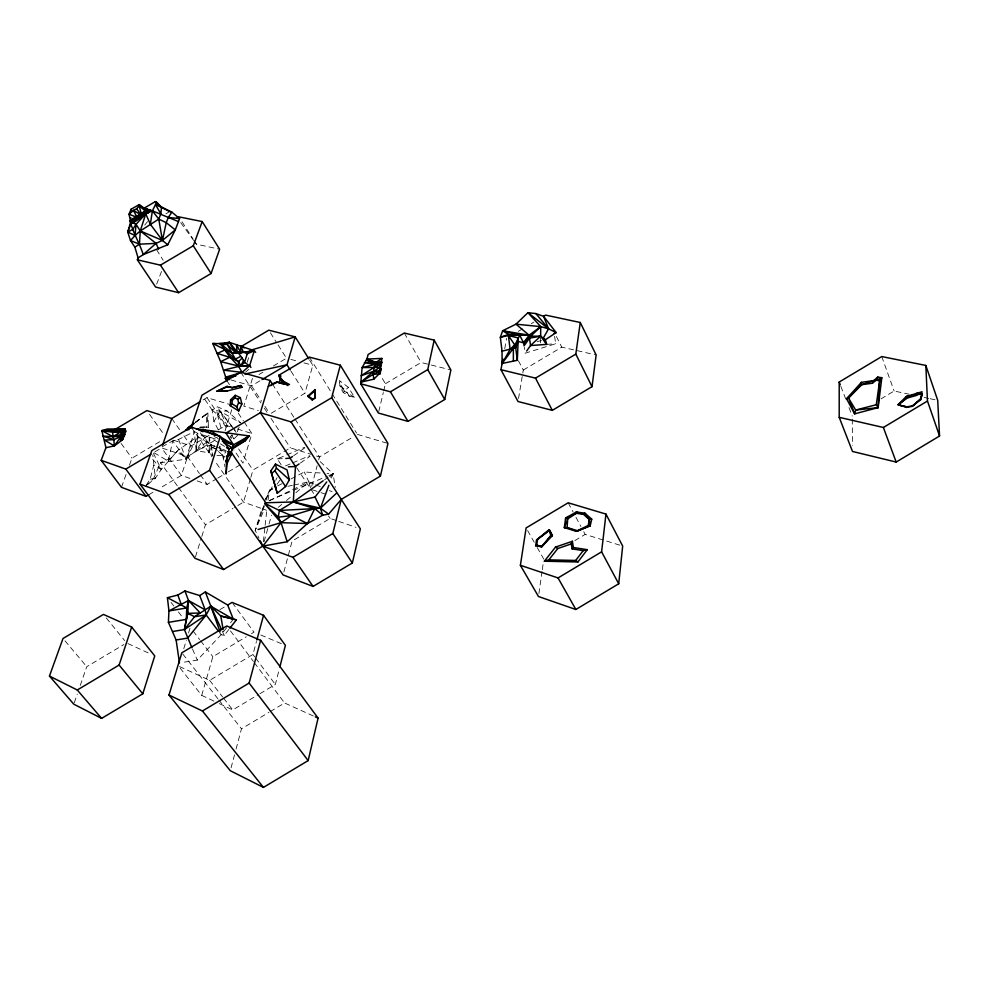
<?xml version="1.0" encoding="UTF-8"?>
<svg xmlns="http://www.w3.org/2000/svg" width="989" height="989" viewBox="0 0 989 989"><rect width="100%" height="100%" fill="white"/><g stroke="black" fill="none" stroke-linecap="round" stroke-linejoin="round"><path stroke-width="0.74" stroke-dasharray="4.95 3.71" d="M147.682 484.523L155.347 478.194L161.331 469.379L177.822 450.465L197.713 436.421L211.201 444.729L212.697 455.88L209.235 452.9L209.235 437.175L204.995 437.126L194.301 431.538L178.576 439.45L172.679 440.896L162.097 446.843M540.575 342.911L540.624 337.533M145.494 486.328L153.592 478.54L155.347 478.194L152.788 454.94M195.056 422.587L206.874 414.045L208.407 427.335L206.108 426.704L206.874 414.045L207.875 412.846L208.407 427.335L205.44 427.681M197.874 433.405L196.168 450.588L186.093 459.205L160.552 462.704L153.592 478.54M263.346 541.651L264.99 526.778M265.151 525.295L266.956 508.927M538.906 593.524L542.096 571.123M542.318 569.627L543.381 562.16M518.533 398.518L522.551 374.534M522.81 373.038L523.305 370.047L518.434 360.787M268.031 500.063L269.75 490.087L276.388 486.6M504.749 348.672L506.615 338.3M341.86 390.272L342.342 387.725L339.289 380.481L348.363 387.292L354.458 397.269L349.377 396.193L343.183 392.435L339.956 385.797L339.289 380.481M154.123 452.789L168.303 461.134L172.679 440.896L186.093 459.205L197.713 436.421L196.168 450.588L209.235 452.9L211.201 444.729L215.342 446.459M378.75 411.572L383.312 392.509M383.658 391.038L385.413 383.707L380.691 375.746M259.872 693.722L275.35 684.462L279.442 668.527M146.261 485.142L150.118 479.195L153.715 465.337L161.331 469.379L153.48 453.37M311.696 486.365L317.135 465.77M318.681 459.897L319.459 456.955L353.444 436.73M231.055 767.835L234.529 754.83M236.074 749.044L241.477 728.794L268.909 712.377M283.868 571.988L292.101 541.094L330.128 518.434L337.336 520.906M213.859 701.065L201.707 695.366L178.502 666.079L209.656 680.345L252.937 654.483L256.472 641.428M271.27 413.229L304.958 393.214L312.808 365.25L309.606 360.095M264.088 541.7L268.625 525.518M269.033 524.046L271.505 515.22M201.707 695.366L212.87 656.708L246.298 636.755M250.402 478.8L243.504 502.14L234.319 507.604M250.835 477.341L252.999 470.059L282.644 452.43M168.303 461.134L177.822 450.465L186.093 459.205L194.301 431.538L196.168 450.588L211.201 444.729L217.395 450.465M183.781 648.66L186.365 640.13M188.528 633.022L190.247 627.335M244.196 422.043L251.886 433.528L242.948 463.136L233.75 449.711M252.455 378.391L243.826 406.182L258.352 410.522M261.034 511.523L255.199 530.351L259.019 538.239M195.463 556.844L201.373 537.892M201.818 536.434L205.452 524.776L233.008 508.383M225.072 430.821L231.747 409.693M247.139 362.469L249.413 355.261M74.286 702.746L77.278 694.093M80.27 685.439L86.748 666.697L123.909 644.544M121.474 487.33L126.456 473.447M129.46 465.114L131.945 458.167L162.307 440.154M261.961 511.659L255.199 530.351L262.987 512.487M266.115 500.15L269.75 490.087L272.754 489.456M331.513 478.058L333.108 473.756L319.027 460.553M156.67 284.189L162.616 268.538M239.177 427.087L236.952 432.552L233.169 427.804M264.335 501.547L269.75 490.087M218.285 429.77L213.933 421.574L219.929 411.164L227.173 411.053L240.846 422.995L219.929 411.164L212.116 410.076L203.66 397.665M265.831 498.852L274.967 481.655M275.671 480.333L277.068 477.687M223.267 458.451L224.713 456.139M277.007 484.35L281.173 478.305M330.388 477.254L333.108 473.756L327.025 473.385M226.765 627.582L221.128 634.728L197.33 660.096L182.446 662.42M230.524 622.823L233.33 619.25M228.879 629.437L224.182 635.408L221.128 634.728L219.373 632.404M144.703 225.109L147.571 221.585M200.31 432.811L212.783 447.856L214.737 445.718M237.966 434.764L233.997 438.955L231.451 437.373M349.377 396.193L345.594 390.012L348.363 387.292M343.183 392.435L344.481 391.211L354.458 397.269M216.925 455.608L222.55 455.249L225.801 452.22M245.631 372.111L248.832 369.28M278.218 507.369L281.754 504.427M286.464 500.508L291.186 496.589M295.896 492.67L308.852 481.878L314.329 484.202M206.886 441.922L196.168 450.588L204.995 437.126L209.235 452.9M195.797 422.328L207.875 412.846L194.994 422.464M324.392 479.925L328.125 477.279M329.374 476.401L333.108 473.756L335.259 487.392M293.745 455.657L304.748 447.906M300.347 463.062L310.101 456.189M213.933 421.574L212.116 410.076L217.469 406.813L227.173 411.053M574.832 540.6L585.179 534.406L622.674 546.064M881.038 398.851L894.118 391.014L909.151 394.228M219.929 609.632L227.68 605.021M251.429 633.689L254 632.156L232.959 603.661M219.261 703.599L232.774 709.929L258.574 694.488M270.22 711.598L284.585 702.994L315.293 716.864M197.132 480.901L207.158 484.412L216.443 478.899M217.765 478.107L227.037 472.594M228.372 471.802L240.302 464.719M385.413 383.707L421.116 362.493L450.86 369.948M283.942 451.664L290.383 447.832L310.744 454.211M518.261 331.377L523.428 328.299M531.192 323.675L533.788 322.142M523.305 370.047L561.752 347.151L596.144 354.964M203.066 399.939L206.973 397.627L231.636 405.033M258.994 374.51L262.913 372.185M273.384 365.979L286.464 358.228L276.809 342.936M231.117 379.999L251.515 385.834L260.713 380.382M154.964 451.8L161.603 447.869L187.453 456.584L199.444 473.521M209.124 435.321L191.1 446.014L181.37 475.412L159.13 488.615M218.136 429.968L225.851 425.381L231.636 427.199M187.453 456.584L217.246 438.893M232.44 435.234L230.177 436.582L231.871 439.054M148.659 494.834L153.888 491.718M165.967 213.785L169.836 211.498M277.711 485.908L283.027 483.127M290.989 478.948L304.266 471.988L320.955 473.014M269.156 500.83L308.852 481.878L304.266 471.988M170.615 458.216L160.552 462.704L177.612 486.291M281.148 464.756L277.303 458.896L285.45 455.435M286.81 454.853L304.476 447.337M285.537 465.906L291.223 463.495M292.633 462.889L309.693 455.669M269.391 500.459L327.433 476.129M328.855 475.536L333.108 473.756M537.151 341.761L541.515 340.414M554.594 336.347L555.694 343.739L525.072 353.221L524.269 347.312M287.799 486.304L292.311 485.352M293.82 485.043L308.852 481.878L310.509 487.824M218.421 451.429L222.55 455.249L225.22 454.717M224.342 449.501L220.263 450.304L216.529 449.08M150.118 479.195L155.347 478.194M546.645 344.382L555.694 343.739M200.062 427.038L206.108 426.704M277.303 458.896L284.399 458.525M199.654 427.495L208.407 427.335M225.702 451.281L220.263 450.304L219.991 446.064M924.183 397.442L928.683 398.406M930.192 398.728L937.708 400.335M193.77 240.611L196.378 244.196L219.632 249.216M290.853 359.403L298.171 361.344M304.031 362.901L312.808 365.25M357.375 434.394L387.948 443.443M237.422 429.003L251.886 433.528M316.554 456.04L319.459 456.955L294.648 418.508M202.411 434.851L218.198 439.932M212.783 447.856L215.281 448.672M173.57 440.216L191.1 446.014L181.432 432.255M312.363 489.79L319.595 492.188M321.042 492.67L326.815 494.587M338.77 521.401L356.04 527.347M189.962 478.404L181.37 475.412L161.603 447.869M260.799 508.222L243.504 502.14L214.774 460.911M262.246 508.729L266.56 510.25M216.727 447.028L226.382 451.058M260.824 635.025L284.028 644.779M315.689 484.771L321.165 487.083M329.374 490.556L332.106 491.706M214.081 436.495L218.235 438.275M127.902 643.579L149.388 653.432M217.939 442.293L209.235 437.175L212.697 455.88M220.411 443.826L225.344 446.892M339.956 385.797L345.594 390.012M212.116 410.076L217.407 414.576L227.359 429.201M152.739 459.316L161.331 469.379M64.99 640.835L86.748 666.697M106.33 617.989L124.639 640.588M232.23 426.618L219.929 411.164L217.469 406.813M182.78 654.013L217.803 698.642M218.754 699.853L241.477 728.794M209.656 680.345L222.599 696.911M223.526 698.098L232.774 709.929M171.06 602.425L173.804 605.985M178.379 611.907L182.94 617.841M193.078 631.007L199.679 639.574M200.619 640.798L212.87 656.708M233.453 428.867L219.929 411.164L228.644 428.373M234.356 430.042L236.161 432.403M230.462 630.871L253.394 661.431M254.309 662.655L284.585 702.994M252.937 654.483L254.729 656.881M255.632 658.081L275.35 684.462M121.128 443.455L131.945 458.167M180.715 222.624L192.904 239.412M178.515 487.528L205.452 524.776M149.524 414.304L164.508 435.333M200.31 474.732L207.158 484.412M171.752 418.508L180.554 431.006M191.273 427.186L211.794 456.646M206.973 397.627L225.851 425.381M231.513 435.296L233.997 438.955L231.995 434.987M238.633 448.981L252.999 470.059M238.213 413.118L243.343 420.77M226.976 380.852L229.51 384.659M296.601 467.599L309.236 486.749M310.917 489.308L314.255 494.376M328.459 515.899L330.128 518.434M251.515 385.834L261.578 401.2M264.941 406.318L269.132 412.71M240.735 372.21L260.935 402.968M264.298 408.098L267.66 413.217M271.035 418.347L290.383 447.832M272.309 383.905L294.351 418.05M182.075 221.82L193.201 239.227M194.005 240.475L196.378 244.196M291.063 371.258L304.958 393.214M270.368 332.737L275.993 341.662M309.409 357.116L331.352 392.485M332.168 393.795L356.559 433.083M156.633 249.735L163.16 260.231M342.342 387.725L344.481 391.211M404.291 333.033L421.116 362.493M527.607 530.537L534.233 542.256M537.175 547.461L543.802 559.168M568.168 502.795L573.126 512.018M575.969 517.284L580.926 526.494M583.757 531.773L585.179 534.406M219.471 446.62L223.835 457.66M556.374 336.47L561.752 347.151M222.278 631.229L224.182 635.408L223.403 630.933M192.509 649.093L197.33 660.096M840.835 386.291L845.731 399.062M848.995 407.579L852.258 416.097M178.576 439.45L186.093 459.205M881.755 356.559L894.118 391.014M217.407 414.576L221.684 430.487M222.55 455.249L223.897 461.257M224.528 464.064L224.985 466.907M852.271 419.175L852.456 445.31"/><path stroke-width="1.48" d="M513.365 361.121L513.378 348.264L519.72 335.296L529.09 335.184L540.736 326.63L548.561 328.805L556.152 332.613L545.359 339.746L546.645 344.382L530.537 345.544L526.63 351.033M219.682 343.48L229.349 342.342L254.309 350.724L249.587 365.769L242.107 372.371L238.398 366.004L238.473 361.69L242.144 358.043L238.584 353.184L232.217 353.16L212.808 343.529L220.634 361.64L225.677 377.13L225.294 378.33L226.976 380.852M361.146 382.075L373.224 374.262L379.974 373.854L381.025 369.515L379.9 367.401L373.409 371.407L361.146 382.075L373.793 379.183L378.935 374.077L381.939 358.426L366.956 359.056L362.122 367.587L360.713 383.794L378.391 413.043L407.975 421.376L444.753 399.494L450.86 369.948L434.183 340.142L404.291 333.033L368.106 354.519L366.956 359.056L376.179 362.295L381.853 362.11L380.444 368.341M138.101 257.944L143.22 254.606L167.722 244.79L175.288 229.893L179.59 218.594L177.229 217.84L178.898 216.851L202.189 221.561L219.632 249.216L211.077 273.508L178.626 292.682L155.594 287.033L137.36 259.81L138.101 257.944L134.887 247.163L130.499 240.574L127.742 232.081L130.696 221.907L130.82 217.691M130.981 212.079L131.055 209.26L139.152 204.624L145.939 209.384L145.321 208.271L150.365 210.373L147.905 212.87C141.18 213.13 135.06 216.517 130.14 220.943C132.909 232.749 139.61 243.071 143.22 254.606L156.064 243.368L162.419 240.414L175.288 229.893L166.239 222.673L158.772 219.113L152.393 210.818L147.237 209.668L146.743 208.815L141.068 214.193L141.699 215.293L133.416 210.373L129.003 214.267L130.696 221.907L136.037 224.318L140.265 230.932L156.064 243.368L158.574 249.043M554.161 333.38L556.152 332.613L543.591 316.307L535.902 313.587L527.941 312.685L515.961 324.169L502.647 330.759L500.347 337.261L502.041 351.157L502.091 363.482L517.334 360.293L518.112 341.39L523.663 342.886L530.685 336.198L540.637 336.186L545.359 339.746M179.466 662.89L176.116 639.97L168.414 622.353L168.946 610.942L167.413 597.677L177.847 595.044L184.955 590.977L188.503 600.508L186.76 607.938L186.278 619.386L184.424 629.573L191.915 647.721M876.118 380.258L879.641 380.716L876.303 404.711L855.67 410.052L854.632 413.859L848.587 398.134L855.67 410.052L878.121 407.629L879.641 380.716L881.829 377.724L877.824 377.081L873.571 380.716L861.629 384.709L846.584 398.79L854.632 413.859L878.121 407.629L881.829 377.724L876.118 380.258L861.382 382.347L846.584 398.79L848.587 398.134L861.629 384.709L872.372 383.225L876.118 380.258L877.824 377.081M230.202 405.638L231.982 403.759L232.18 400.458L234.863 397.85L235.246 395.291L240.339 397.665L241.872 403.969L238.683 410.991L230.202 405.638L230.561 399.853L235.246 395.291M272.593 384.325L270.071 380.444L240.735 372.21L201.966 395.192L191.273 427.186L151.799 450.601L140.055 484.116L195.018 558.303L223.563 569.528L262.851 546.113L287.181 541.749L281.024 522.662L278.243 517.148L279.38 510.472L293.288 501.955L295.464 466.499L290.074 458.228L285.809 458.451M145.321 208.271L145.754 213.847L140.265 230.932L139.449 244.196L134.887 247.163M535.667 545.792L536.706 545.199L541.638 546.83L550.91 535.519L552.381 535.692L549.859 530.302L548.932 530.042L536.52 540.031L535.667 545.792L541.638 546.83L552.381 535.692L548.932 530.042L536.52 540.031L547.436 532.07M227.767 451.639L231.908 453.37L227.013 463.557L226.11 474.015L226.469 462.815L229.04 449.191L220.312 436.47L191.273 427.186M143.862 208.32L155.372 201.595L156.633 202.337L152.393 210.818L145.754 213.847L136.037 224.318L135.048 235.506L130.499 240.574L139.449 244.196L156.064 243.368M167.722 244.79L162.419 240.414L158.772 219.113L160.836 213.871L161.479 207.183L156.633 202.337L160.02 206.355L168.637 210.88L160.02 206.355L155.372 201.595M618.706 583.794L622.674 546.064L605.96 514.082L568.168 502.795L526.123 527.928L520.387 565.3L538.473 596.515L575.858 609.496L618.706 583.794L601.609 551.837L605.96 514.082M379.974 373.854L380.654 368.328L379.183 371.332L373.224 374.262L373.793 379.183M502.882 359.044L500.966 369.701L518.026 401.509L552.319 410.348L592.015 386.662L596.144 354.964L580.271 322.501L545.619 315.108L543.591 316.307L548.561 328.805L543.357 338.003L546.645 344.382L540.637 336.186L540.736 326.63L527.941 312.685L548.561 328.805L535.902 313.587M592.015 386.662L575.808 354.124L580.271 322.501M537.546 539.438L536.706 545.199L541.675 546.398M152.393 210.818L168.278 217.419L179.59 218.594L171.925 212.178L168.278 217.419L166.239 222.673L162.419 240.414L150.34 224.28L152.393 210.818L147.225 209.68M588.282 525.419L589.234 519.472L584.907 513.167L576.266 512.005L565.597 518.088L564.311 527.669L576.686 531.328L590.21 525.752L591.743 519.151L584.907 513.167L583.349 514.218L576.191 513.328L565.597 518.088L567.698 518.978L576.191 513.328L576.266 512.005L583.349 514.218L589.234 519.472L590.21 525.752L576.686 531.328L567.093 527.594L564.311 527.669L567.698 518.978L567.093 527.594L577.428 530.648L588.282 525.419L590.21 525.752M105.934 447.671L114.267 445.94L122.364 439.981L123.316 437.966L121.19 436.322L112.993 436.693L101.879 430.611L107.418 429.016L125.207 429.028L125.442 432.341L122.129 430.672L101.879 430.611L105.934 447.671L101.199 460.342L121.474 487.33L146.038 496.379L148.659 494.834M196.119 428.732L249.24 435.939L232.489 447.881L231.142 452.245L265.46 502.276M312.203 399.927L315.046 397.801L315.17 389.617L307.653 396.132L312.203 399.927L315.306 397.838L315.17 389.617M444.753 399.494L427.743 369.626L434.183 340.142M287.181 541.749L307.418 523.54L322.723 515.207L328.645 514.119L341.279 499.396L380.419 476.08L387.948 443.443L340.327 365.225L309.409 357.116L278.824 375.251L280.246 379.788L279.244 383.077M308.16 760.59L318.087 718.125L260.626 640.316L226.79 625.975L181.828 652.802L168.995 695.032L230.289 770.728L263.445 787.405L308.16 760.59L249.129 683.065L260.626 640.316M220.312 436.47L209.569 470.282L283.089 574.93L313.08 586.428L352.344 562.988L360.355 528.843L291.038 421.883L260.379 412.697L225.999 433.095L233.441 444.84L231.142 452.245L228.422 451.763M920.574 399.84L922.378 393.869L906.283 396.49L906.592 398.233L898.383 404.971L906.765 406.862L912.501 405.811L920.574 399.84L922.045 391.755L906.283 396.49L898.111 404.612L906.53 407.419L912.278 406.355L920.302 399.21L922.378 393.869L916.358 393.35L916.692 395.353L906.592 398.233L898.111 404.612M260.305 540.859L262.851 546.113L292.954 557.314L332.811 533.553L341.279 499.396M373.929 371.407L373.224 374.262L374.089 367.401L376.179 362.295L381.939 358.426M375.251 366.054L376.179 362.295L366.251 360.181L375.882 362.988L381.581 362.827L362.122 367.587L379.9 367.401L381.025 369.515L379.9 367.401M279.813 667.081L285.401 645.36L263.544 615.306L232.044 602.412L227.68 605.021L205.341 591.954L199.729 595.563L184.955 590.977M291.038 421.883L331.686 397.739L340.327 365.225M256.868 639.982L263.544 615.306M517.334 360.293L515.702 347.769L518.347 338.362M124.565 428.991L125.603 431.427L125.207 429.028L118.964 429.708L123.501 428.929L114.786 431.093L104.611 430.326L124.565 428.991L125.442 432.341L123.501 428.929L120.881 431.797L121.19 436.322L113.908 439.672L102.893 436.062L112.993 436.693L120.819 434.591L124.342 436.038L124.812 434.406L122.129 430.672L112.709 432.23L101.879 430.611M270.071 380.444L260.379 412.697L289.851 457.388M142.787 693.808L154.754 655.892L131.685 627.063L103.449 614.416L63.012 638.486L49.45 676.056L73.792 704.193L101.607 718.385L142.787 693.808L119.113 665.053L131.685 627.063M255.681 352.344L254.309 350.724L247.25 353.827L244.53 362.407L240.92 365.856L223.601 370.158L242.107 372.371L225.677 377.13M162.567 445.075L171.752 418.508L200.458 401.497M262.481 510.225L264.038 505.911M137.36 259.81L160.441 265.163L193.288 245.767L202.189 221.561M122.364 439.981L125.702 430.883M265.2 502.783L293.288 501.955L314.737 508.618L322.723 515.207L320.411 508.198L328.867 485.24M502.041 351.157L515.702 347.769L518.112 341.39M158.772 219.113L140.265 230.932L135.048 235.506L127.742 232.081L131.599 222.105M131.055 209.26L129.003 214.267L137.051 217.296L133.416 210.373L136.556 208.84L139.165 205.848L139.152 204.624L145.791 211.139L145.173 210.027M378.935 374.077L380.32 370.714L373.409 371.407L361.059 375.771L374.089 367.401L380.852 364.508L375.103 364.582L364.385 362.642L375.882 362.988L381.853 362.11M912.278 406.355L920.302 399.21M906.765 406.862L898.383 404.971M572.062 548.883L571.296 543.901L572.396 541.292L555.534 547.065L544.383 561.208L577.91 561.975L587.293 549.674L573.373 547.498L572.062 548.883L583.201 550.626L587.293 549.674M225.727 461.307L227.532 457.178M238.683 410.991L236.804 406.8L238.633 402.807L237.768 399.21L234.863 397.85M872.372 383.225L873.571 380.716M250.971 367.401L249.587 365.769L240.92 365.856L243.529 360.416L242.144 358.043M258.067 529.498L281.024 522.662L307.418 523.54L314.737 508.618L320.411 508.198L336.211 493.449M226.951 386.415L231.921 387.725L240.97 385.537L242.033 387.218L226.988 391.051L216.838 391.224L226.951 386.415L232.056 387.465M130.919 222.006L130.313 220.856L133.02 222.958L143.887 215.862L146.743 208.815L147.905 212.87M205.341 591.954L210.83 606.195L206.169 614.96L187.687 638.103L176.116 639.97M277.266 493.264L271.604 473.434L274.905 470.739L276.401 468.044L275.474 464.101L286.995 469.837L289.369 479.776L285.586 486.551L277.266 493.264L275.35 486.773M529.511 338.139L530.537 345.544L540.637 336.186L529.511 338.139L524.059 345.841L523.663 342.886L529.09 335.184L502.647 330.759L508.606 334.418L508.408 335.531L514.663 344.802L510.101 349.438L502.091 363.482L513.378 348.264M136.037 224.318L132.773 229.411L127.742 232.081M133.02 222.958L136.519 217.642L143.887 215.862M275.98 488.9L270.838 470.863L275.474 464.101M114.267 445.94L113.908 439.672L104.574 440.068L114.267 445.94L121.19 436.322L121.078 440.253L123.316 437.966L120.819 434.591L123.662 437.447M271.073 385.611L272.309 383.905L276.833 381.964L289.542 384.523L283.002 381.086L280.147 378.367L280.876 375.882L278.824 375.251L282.903 381.803L282.088 379.442M544.383 561.208L548.846 559.861L575.685 560.454L583.201 550.626M262.851 546.113L281.024 522.662L291.483 515.603L314.737 508.618L279.38 510.472L265.027 503.463M328.645 514.119L320.411 508.198L293.288 501.955L315.021 497.059L326.778 481.915M229.819 628.238L236.396 619.88L220.782 616.011L210.83 606.195L194.549 616.703L184.424 629.573L172.84 631.464M548.846 559.861L557.784 548.524L571.296 543.901M231.76 449.315L245.507 440.55L249.24 435.939L233.441 444.84L222.389 441.279M541.638 546.83L550.91 535.519L548.932 530.042M189.097 429.56L186.13 429.906L193.819 423.341M238.584 353.184L254.309 350.724L240.747 352.517L237.113 351.763L229.349 342.342L220.757 344.506M215.664 343.678L212.808 343.529L220.263 343.603L232.217 353.16L235.901 353.098L237.113 351.763L236.42 344.58L240.747 352.517L240.686 345.742L244.221 347.893M307.653 396.132L308.469 396.329L314.935 390.729M186.13 429.906L193.374 424.219M192.348 427.631L187.972 427.718L193.881 423.44M293.288 501.955L323.143 480.802M290.074 458.228L292.521 456.51M299.123 463.915L295.464 466.499L288.368 466.833M113.908 439.672L112.993 436.693L120.881 431.797L124.812 434.406M268.316 386.303L276.376 382.768M237.768 399.21L240.339 397.665M839.204 382.038L881.755 356.559L925.828 365.436L937.708 400.335L939.55 436.013L896.182 462.061L852.493 451.454L839.204 417.333L839.204 382.038L840.291 384.869M520.387 565.3L558.056 577.935L601.609 551.837M839.204 417.333L883.375 427.483L927.472 401.039L925.828 365.436M168.995 695.032L202.424 710.992L249.129 683.065M360.713 383.794L390.432 391.805L427.743 369.626M500.966 369.701L535.494 378.132L575.808 354.124M49.45 676.056L77.278 689.988L119.113 665.053M240.933 346.669L268.761 330.19L295.192 336.89L308.803 358.797M114.687 429.659L146.879 410.583L171.752 418.508M262.023 379.603L286.983 364.805L295.192 336.89L250.402 350.316M101.199 460.342L125.801 469.107L150.996 454.161M140.055 484.116L168.76 494.525L209.569 470.282M168.414 622.353L186.278 619.386L187.786 613.328L200.26 613.007L188.503 600.508L187.786 613.328L194.549 616.703L206.169 614.96L184.424 629.573L187.786 613.328L186.76 607.938L168.946 610.942L188.503 600.508L205.156 609.83L206.169 614.96L218.495 631.242M228.422 448.685L232.489 447.881L245.507 440.55M112.993 436.693L112.709 432.23L117.023 429.028L114.291 429.733M130.696 221.907L145.754 213.847L150.34 224.28M226.53 456.226L231.908 453.37L227.903 454.174M311.461 398.616L312.388 399.593M130.14 220.943L145.334 213.092L136.42 216.183L137.051 217.296M240.92 365.856L238.473 361.69L224.738 350.032L217.32 353.432L235.37 359.094L240.376 356.559M216.838 391.224L227.383 386.798M231.921 387.725L240.97 385.537M120.102 439.957L122.784 438.819M226.419 456.572L231.587 454.408M226.988 391.051L218.371 391.063M242.033 387.218L240.809 387.515L239.857 386.007M235.827 376.018L225.294 378.33L229.658 379.578M244.852 374.04L286.983 364.805L290.247 369.973M122.24 429.659L125.207 429.028M589.234 519.472L591.743 519.151M307.418 523.54L291.483 515.603L278.243 517.148L264.768 503.846L281.024 522.662M223.168 344.679L227.124 344.271L229.349 342.342L235.901 353.098L240.673 353.147M187.972 427.718L192.496 427.458M112.709 432.23L120.881 431.797L124.342 436.038M238.473 361.69L230.029 357.177L220.634 361.64L238.398 366.004L249.587 365.769L244.53 362.407L243.529 360.416M219.966 343.9L227.124 344.271L235.901 353.098M237.113 351.763L241.365 352.393M236.396 619.88L220.782 616.011L223.131 629.437M518.211 337.991L508.408 335.531L500.347 337.261L508.606 334.418L519.72 335.296L523.663 342.886L540.736 326.63L515.961 324.169L529.09 335.184M502.647 330.759L519.72 335.296L508.408 335.531L510.101 349.438M169.836 211.498L171.925 212.178L155.52 204.562L160.836 213.871M276.833 381.964L284.226 384.4M238.633 402.807L241.872 403.969M230.561 399.853L232.18 400.458M168.278 217.419L178.465 221.561M279.38 510.472L291.483 515.603M140.265 230.932L162.419 240.414M198.876 429.931L203.029 431.711M222.377 440.068L233.441 444.84L210.855 430.994M282.088 383.015L284.412 384.053M315.293 716.864L318.087 718.125M167.413 597.677L186.76 607.938M203.042 429.226L214.934 435.345M221.548 438.733L233.441 444.84M247.25 353.827L243.245 351.96L240.686 345.742M223.489 442.639L232.489 447.881M220.102 631.872L210.83 606.195L233.33 619.25L227.68 605.021M226.58 447.658L229.04 449.191M231.982 403.759L236.804 406.8M555.534 547.065L557.784 548.524M308.469 396.329L311.745 398.468M575.685 560.454L577.91 561.975M280.246 379.788L285.895 384.078M145.791 211.139L139.165 205.848L141.699 215.293L136.556 208.84M276.401 468.044L289.369 479.776M283.002 381.086L287.898 385.599L280.147 378.367L282.903 381.803M238.398 366.004L230.029 357.177L220.263 343.603L227.124 344.271L235.37 359.094M77.278 689.988L101.607 718.385M202.424 710.992L263.445 787.405M125.801 469.107L146.038 496.379M168.76 494.525L223.563 569.528M292.954 557.314L313.08 586.428M274.905 470.739L285.586 486.551M332.811 533.553L352.344 562.988M160.441 265.163L178.626 292.682M193.288 245.767L211.077 273.508M876.303 404.711L878.121 407.629M331.686 397.739L380.419 476.08M390.432 391.805L407.975 421.376M558.056 577.935L575.858 609.496M225.752 461.195L227.013 463.557M535.494 378.132L552.319 410.348M315.021 497.059L320.411 508.198M210.83 606.195L221.635 629.845M199.729 595.563L205.156 609.83M883.375 427.483L896.182 462.061M177.847 595.044L181.333 604.6M514.663 344.802L515.702 347.769M927.472 401.039L939.55 436.013M270.838 470.863L271.604 473.434M572.396 541.292L573.373 547.498M861.382 382.347L861.629 384.709"/></g></svg>
